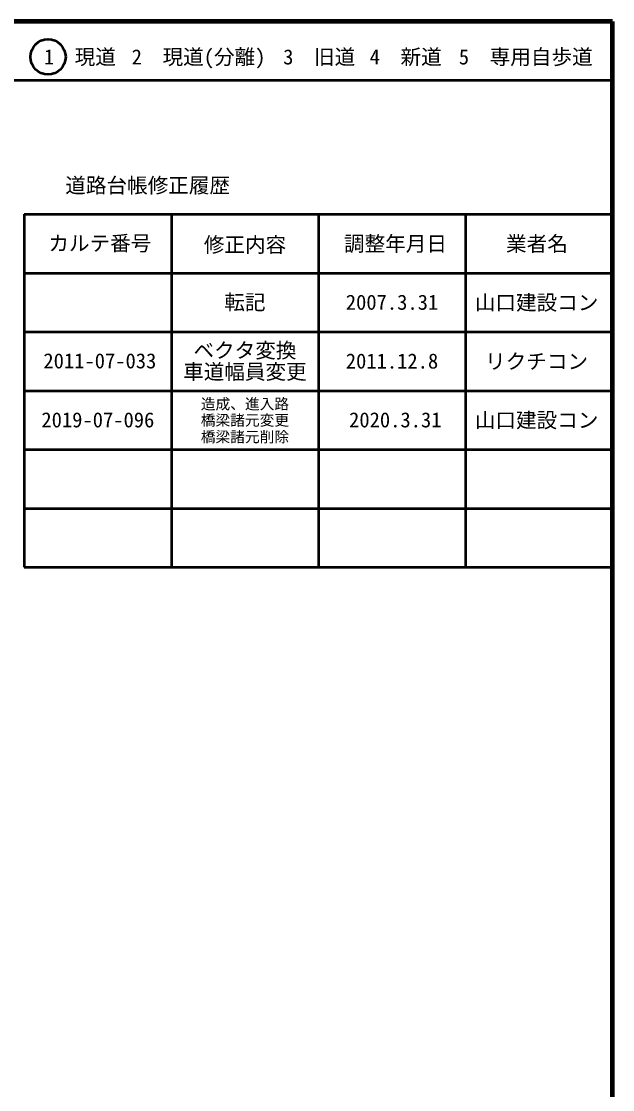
# Model space of a CAD drawing. Units: millimetres on the paper, enlarged 1000 times. Extents: x 40000 to 680000, y 20000 to 380000.
# Drawn here: x 579500 to 680000, y 198357 to 380000 of the extents above; entities that cross this region are included whole.
import ezdxf
from ezdxf.enums import TextEntityAlignment as Align

# ---------------------------------------------------------------- set-up
doc = ezdxf.new("R2010")
doc.units = ezdxf.units.MM
doc.header["$LTSCALE"] = 1000
for name, color, linetype, lineweight in [('M-TTL', 2, 'Continuous', 140), ('M-TTL-FRAM', 2, 'Continuous', 50), ('M-TTL-LINE', 7, 'Continuous', 50)]:
    doc.layers.add(name, color=color, linetype=linetype, lineweight=lineweight)
doc.layers.add('M-TTL-TXT', color=7, linetype='Continuous')
doc.styles.add('ＭＳ ゴシック', font='')
doc.styles.get('ＭＳ ゴシック').set_extended_font_data('MS Gothic')

msp = doc.modelspace()

# ---------------------------------------------------------------- linework, layer by layer
at = {"layer": 'M-TTL'}
for p, q in [((680000, 380000), (40000, 380000)), ((680000, 20000), (680000, 380000))]:
    msp.add_line(p, q, dxfattribs=at)
at = {"layer": 'M-TTL-FRAM'}
for p, q in [((580000, 347197), (580000, 287197)), ((580000, 347197), (680000, 347197)), ((580000, 287197), (680000, 287197))]:
    msp.add_line(p, q, dxfattribs=at)
at = {"layer": 'M-TTL-LINE'}
for p, q in [((40000, 370000), (680000, 370000)), ((605000, 347197), (605000, 287197)), ((630000, 347197), (630000, 287197)), ((655000, 347197), (655000, 287197)), ((580000, 337197), (680000, 337197)), ((580000, 327197), (680000, 327197)), ((580000, 317197), (680000, 317197)), ((580000, 307197), (680000, 307197)), ((580000, 297197), (680000, 297197))]:
    msp.add_line(p, q, dxfattribs=at)
msp.add_circle((584031, 373958), 3000, dxfattribs=at)

# ---------------------------------------------------------------- texts
at = {"layer": 'M-TTL-TXT', "style": 'ＭＳ ゴシック'}
for s, height, p in [('1\u3000現道', 2566, (589448, 373958)), ('2\u3000現道(分離)', 2566, (609619, 373958)), ('3\u3000旧道', 2566, (630121, 373958)), ('4\u3000新道', 2566, (644824, 373958)), ('5\u3000専用自歩道', 2566, (665228, 373958)), ('道路台帳修正履歴', 2566, (600968, 352113)), ('カルテ番号', 2566, (592839, 342277)), ('修正内容', 2566, (617509, 342023)), ('調整年月日', 2566, (643089, 342197)), ('業者名', 2566, (667134, 342197)), ('転記', 2566, (617500, 332245)), ('2007.3.31', 2566, (642500, 332245)), ('山口建設コン', 2566, (667077, 332189)), ('ベクタ変換', 2566, (617500, 324059)), ('2011-07-033', 2566, (592839, 322277)), ('2011.12.8', 2566, (642500, 322245)), ('リクチコン', 2566, (667077, 322189)), ('車道幅員変更', 2566, (617500, 320433)), ('造成、進入路', 1833, (617500, 314947)), ('2019-07-096', 2566, (592500, 312245)), ('橋梁諸元変更', 1833, (617500, 312176)), ('2020.3.31', 2566, (643057, 312245)), ('山口建設コン', 2566, (667077, 312189)), ('橋梁諸元削除', 1833, (617500, 309347))]:
    msp.add_text(s, height=height, dxfattribs=at).set_placement(p, align=Align.MIDDLE_CENTER)

doc.saveas('drawing.dxf')
